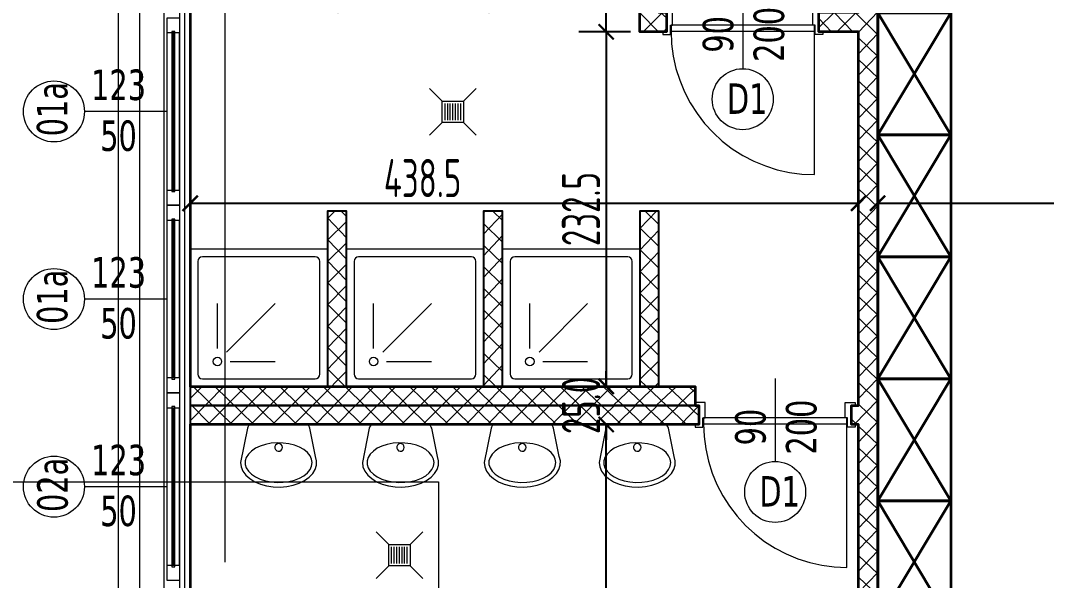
# Model space of a CAD drawing. Extents: x 6529560 to 6558080, y 5579316 to 5588131.
# Drawn here: x 6543744.14 to 6543750.87, y 5579642.31 to 5579645.98 of the extents above; entities that cross this region are included whole.
import ezdxf

# ---------------------------------------------------------------- set-up
doc = ezdxf.new("R2010")
doc.units = 0
doc.header["$MEASUREMENT"] = 0
doc.header["$PDSIZE"] = -5
doc.linetypes.add('ACAD_ISO10W100', pattern=[18, 12, -3, 0, -3])
doc.linetypes.add('GR_SOLID', pattern=[0])
doc.layers.get('0').update_dxf_attribs({"color": 2, "linetype": 'CONTINUOUS', "lineweight": 5})
doc.layers.get('Defpoints').update_dxf_attribs({"linetype": 'CONTINUOUS'})
for name, color, linetype, lineweight in [('arch_drzwi i okna', 4, 'CONTINUOUS', 15), ('arch_drzwi i okna_znaczniki', 130, 'CONTINUOUS', 9), ('arch_fundamenty na rzucie', 3, 'CONTINUOUS', 15), ('arch_osie', 181, 'CONTINUOUS', 5), ('arch_powierzchnia', 6, 'CONTINUOUS', 35), ('arch_sciany dzialowe cienkie na hali', 52, 'CONTINUOUS', 15), ('arch_sciany wewnetrzne gk', 70, 'CONTINUOUS', 25), ('arch_sciany wewntrzne gk wypelnienie', 70, 'CONTINUOUS', 13), ('arch_sciany zewnętrzne', 94, 'CONTINUOUS', 18), ('arch_urządzenia sanitarne', 4, 'GR_SOLID', 13), ('arch_wymiary', 2, 'CONTINUOUS', 13), ('SZAFKI NOWE', 6, 'CONTINUOUS', 0)]:
    doc.layers.add(name, color=color, linetype=linetype, lineweight=lineweight)
doc.styles.add('ISO8', font='iso8.shx', dxfattribs={"width": 0.7})
doc.styles.add('TABELKA', font='tahoma.ttf', dxfattribs={"width": 0.8})
doc.dimstyles.new('biura', dxfattribs={"dimtxt": 0.25, "dimasz": 0.1, "dimexe": 0.18, "dimexo": 0.0625, "dimgap": 0.04, "dimtad": 1, "dimdec": 1, "dimlfac": 100, "dimzin": 0, "dimdsep": 46, "dimtxsty": 'ISO8', "dimblk": 'ARCHTICK', "dimcen": 0.09, "dimadec": 0, "dimazin": 0, "dimtfac": 1, "dimtdec": 1, "dimtix": 1, "dimtofl": 0, "dimtmove": 0, "dimatfit": 3, "dimldrblk": 'ARCHTICK', "dimfxl": 0.2, "dimfxlon": 1, "dimtolj": 1, "dimtzin": 0, "dimarcsym": 0})

# ---------------------------------------------------------------- blocks, each defined once
blk = doc.blocks.new('A$C26113666')
at = {"layer": 'arch_urządzenia sanitarne'}
blk.add_lwpolyline([(0, 0.899998308159411), (0, -1.6922131181e-06), (0.900000000372529, -1.6922131181e-06), (0.900000000372529, 0.899998308159411)], close=True, dxfattribs=at)
blk.add_lwpolyline([(0.0499999998137355, 0.8199983080849051), (0.0499999998137355, 0.0799983078613877, 0.4142135623730951), (0.0800000000745058, 0.0499983076006174), (0.8200000002980232, 0.0499983076006174, 0.4142135623730951), (0.8500000005587935, 0.0799983078613877), (0.8500000005587935, 0.8199983080849051, 0.4142135623730951), (0.8200000002980232, 0.8499983083456752), (0.0800000000745058, 0.8499983083456752, 0.4142135623730951)], format="xyb", close=True, dxfattribs=at)
for points in [[(0.1784376045688987, 0.2484315363690257), (0.1784376045688987, 0.5426093582063914)], [(0.2384960418567061, 0.2235545171424746), (0.5575508968904614, 0.5426093582063914)], [(0.2633730610832572, 0.163496077992022), (0.557550882920623, 0.163496077992022)]]:
    blk.add_lwpolyline(points, dxfattribs=at)
blk.add_circle((0.1784376036375761, 0.1634960789233446), 0.0277585983276367, dxfattribs=at)
blk = doc.blocks.new('A$C7F3D7EBB')
at = {"layer": 'arch_urządzenia sanitarne'}
for points in [[(0.4098818795755507, 0.0738752875477076), (0.4098818795755507, 0.4246862875297667), (0.4087588796392084, 0.43282328825444), (0.4054688801988961, 0.4403512878343463), (0.4002618798986079, 0.4467032877728343), (0.3935248795896768, 0.451404287479818), (0.3857678798958659, 0.4541032882407309), (0.1598818795755506, 0.4992812881246211), (0.1314358795061707, 0.495298287831247), (0.1038938798010349, 0.4834742881357671), (0.0781368799507618, 0.4641892882063985), (0.054985879920423, 0.4380572875961663), (0.0351758794859052, 0.4059062879532577), (0.0193398799747229, 0.3687662882730365), (0.0079828798770905, 0.327819287776947), (0.001465879380703, 0.2843682877719402), (-3.119930625e-06, 0.2397992881014943), (0.003622880205512, 0.1955332877114415), (0.0122288800776005, 0.1529802875593305), (0.0255398796871305, 0.1134942881762981), (0.0431318795308471, 0.0783362882211805), (0.0644438797608018, 0.0486262878403068), (0.0887978794053197, 0.0253082877025008), (0.1154148802161217, 0.0091302879154682), (0.1434508794918656, 0.000602288171649), (0.1720088794827461, 2.877786756e-07), (0.2001828802749515, 0.0073412880301476), (0.3857658794149756, 0.0444582877680659), (0.3935248795896768, 0.0471572875976563), (0.4002618798986079, 0.051859287545085), (0.4054688801988961, 0.0582102881744504), (0.4087588796392084, 0.0657382877543569), (0.409883880056441, 0.0738752875477076)], [(0.1598818795755506, 0.0292812874540687), (0.1830948796123266, 0.03281628806144), (0.2055618800222874, 0.0433102874085307), (0.2265598801895976, 0.060423287563026), (0.2454138798639178, 0.0836042882874608), (0.2615208802744746, 0.1121142879128456), (0.274359880015254, 0.1450292877852917), (0.2835208801552653, 0.1812972882762551), (0.2887068800628185, 0.2197492877021432), (0.2897518798708916, 0.2591512883082032), (0.2866238802671432, 0.2982352878898382), (0.2794218799099326, 0.3357462882995605), (0.2683758800849318, 0.3704772880300879), (0.2538458798080683, 0.4013132881373167), (0.2362948795780539, 0.427265288308263), (0.2162868799641728, 0.4474942879751326), (0.1944668795913458, 0.4613532880321145), (0.1715358793735504, 0.4683952881023288), (0.1482288800179958, 0.4683952881023288), (0.1252978798002005, 0.4613532880321145), (0.1034778794273734, 0.4474942879751326), (0.0834698798134923, 0.427265288308263), (0.065918879583478, 0.4013132881373167), (0.051388880237937, 0.3704772880300879), (0.0403428794816136, 0.3357462882995605), (0.0331408800557256, 0.2982352878898382), (0.0300128795206547, 0.2591512883082032), (0.0310578802600503, 0.2197492877021432), (0.0362438801676035, 0.1812972882762551), (0.0454048793762922, 0.1450292877852917), (0.0582438800483942, 0.1121142879128456), (0.0743508795276284, 0.0836042882874608), (0.0932048801332712, 0.060423287563026), (0.1142028793692589, 0.043308287858963), (0.1366698797792196, 0.03281628806144), (0.1598818795755506, 0.0292812874540687)], [(0.2598828794434667, 0.2242812877520919), (0.2700508795678616, 0.2264422876760364), (0.2784618800505996, 0.232553287409246), (0.2836598800495267, 0.2415562877431512), (0.2847448801621795, 0.2518942877650261), (0.2815328799188137, 0.2617812883108854), (0.2745768800377846, 0.2695062877610326), (0.2650798801332712, 0.2737352875992656), (0.2546848794445395, 0.2737352875992656), (0.2451888797804713, 0.2695062877610326), (0.2382328798994422, 0.2617812883108854), (0.2350208796560764, 0.2518942877650261), (0.2361058797687292, 0.2415562877431512), (0.2413028795272112, 0.232553287409246), (0.2497148802503943, 0.2264422876760364), (0.2598828794434667, 0.2242812877520919)]]:
    blk.add_lwpolyline(points, dxfattribs=at)
blk = doc.blocks.new('A$C6A985AF1')
for p, q in [((0.9365009339526295, 1.024999864399432, -1.8365369545e-06), (1.061500933952628, 1.024999864399432, -1.8365369545e-06)), ((0.9365009339526295, 0.0249998643994331, -1.8365369545e-06), (1.061500933952628, 0.0249998643994331, -1.8365369545e-06))]:
    blk.add_line(p, q)
at = {"layer": 'arch_drzwi i okna', "extrusion": (0, 0, -1)}
for points in [[(-0.9365009339526295, 1.049999863840638), (-0.9185009337961672, 1.049999863840638), (-0.9185009337961672, 0.9999998640269039), (-0.9810009337961672, 0.9999998640269039), (-0.9810009337961672, 0.9849998643621802), (-1.081500934436917, 0.9849998643621802), (-1.081500934436917, 1.049999863840638), (-1.061500933952628, 1.049999863840638)], [(-0.940000934526324, 0.9949998641386628), (-0.8580745356157422, 0.9914228804409503), (-0.7767716469243169, 0.9807191519066693), (-0.6967110317200425, 0.962970140390098), (-0.6185019994154572, 0.9383109277114272), (-0.5427397675812246, 0.9069291837513445), (-0.4700009338557721, 0.8690637433901429), (-0.4008390838280321, 0.825002785772085), (-0.3357805805280805, 0.7750816410407424), (-0.2753205597400665, 0.7196802385151388), (-0.2199191572144628, 0.6592202167958022), (-0.16999801248312, 0.5941617144271732), (-0.1259370548650622, 0.5249998643994332), (-0.0880716145038605, 0.4522610297426583), (-0.056689870543778, 0.3764987988397479), (-0.0320306569337845, 0.2982897665351629), (-0.014281646348536, 0.2182291513308883), (-0.0035779178142548, 0.1369262626394629), (-9.341165423e-07, 0.0549998637288809), (-0.9800009336322546, 0.0549998637288809), (-0.9800009336322546, 0.9949998641386628), (-0.940000934526324, 0.9949998641386628), (-0.940000934526324, 0.0549998637288809)]]:
    blk.add_lwpolyline(points, dxfattribs=at)
at = {"layer": 'arch_drzwi i okna'}
blk.add_lwpolyline([(0.9365009339526295, -1.359730959e-07), (0.9185009337961672, -1.359730959e-07), (0.9185009337961672, 0.0499998638406396), (0.9810009337961672, 0.0499998638406396), (0.9810009337961672, 0.0649998644366861), (1.081500934436917, 0.0649998644366861), (1.081500934436917, -1.359730959e-07), (1.061500933952628, -1.359730959e-07)], dxfattribs=at)
at = {"layer": 'arch_drzwi i okna_znaczniki'}
blk.add_line((1.23829905502498, 0.5249998643994332, -1.8365369545e-06), (0.6945797856897116, 0.5249998643994332, -1.8365369545e-06), dxfattribs=at)
blk.add_circle((0.4945797855034472, 0.5249998643994332, -1.8365369545e-06), 0.2, dxfattribs=at)
blk = doc.blocks.new('_ArchTick')
at = {"color": 0, "linetype": 'ByBlock', "const_width": 0.15}
blk.add_lwpolyline([(-0.5, -0.5), (0.5, 0.5)], dxfattribs=at)
blk = doc.blocks.new('*D1860')
at = {"layer": 'arch_wymiary', "color": 0, "lineweight": -2, "transparency": 16777216}
for p, q in [((6543748.144292513, 5579645.906047535), (6543747.805467504, 5579645.906047535)), ((6543747.985467504, 5579645.906047535), (6543747.985467504, 5579643.581047538)), ((6543748.18370971, 5579643.581047538), (6543747.805467504, 5579643.581047538))]:
    blk.add_line(p, q, dxfattribs=at)
at = {"layer": 'Defpoints', "color": 0, "transparency": 16777216}
for p in [(6543748.2065304, 5579645.906047535, 0.0368469746083292), (6543747.985467504, 5579643.581047538), (6543748.569138749, 5579643.581047538, 0.0737096463152351)]:
    blk.add_point(p, dxfattribs=at)
at = {"layer": 'arch_wymiary', "color": 0, "lineweight": -2, "transparency": 16777216, "xscale": 0.1, "yscale": 0.1, "zscale": 0.1}
for p, rotation in [((6543747.985467504, 5579645.906047535), 90), ((6543747.985467504, 5579643.581047538), 270)]:
    blk.add_blockref('_ArchTick', p, dxfattribs=dict(at, rotation=rotation))
at = {"layer": 'arch_wymiary', "color": 0, "transparency": 16777216, "insert": (6543747.820467502, 5579644.743547535), "char_height": 0.25, "attachment_point": 5, "rotation": 90, "style": 'ISO8'}
blk.add_mtext('\\A1;232.5', dxfattribs=at)
blk = doc.blocks.new('*D1861')
at = {"layer": 'arch_wymiary', "color": 0, "lineweight": -2, "transparency": 16777216}
for p, q in [((6543748.143878485, 5579647.331012696), (6543747.805467504, 5579647.331012696)), ((6543747.985467504, 5579645.906047535), (6543747.985467504, 5579647.331012696)), ((6543748.144292513, 5579645.906047535), (6543747.805467504, 5579645.906047535))]:
    blk.add_line(p, q, dxfattribs=at)
at = {"layer": 'Defpoints', "color": 0, "transparency": 16777216}
for p in [(6543747.985467504, 5579647.331012696), (6543748.20611583, 5579647.331012696, 0.0368469746083292), (6543748.2065304, 5579645.906047535, 0.0368469746083292)]:
    blk.add_point(p, dxfattribs=at)
at = {"layer": 'arch_wymiary', "color": 0, "lineweight": -2, "transparency": 16777216, "xscale": 0.1, "yscale": 0.1, "zscale": 0.1}
for p, rotation in [((6543747.985467504, 5579647.331012696), 90), ((6543747.985467504, 5579645.906047535), 270)]:
    blk.add_blockref('_ArchTick', p, dxfattribs=dict(at, rotation=rotation))
at = {"layer": 'arch_wymiary', "color": 0, "transparency": 16777216, "insert": (6543747.820467502, 5579646.618530112), "char_height": 0.25, "attachment_point": 5, "rotation": 90, "style": 'ISO8'}
blk.add_mtext('\\A1;142.5', dxfattribs=at)
blk = doc.blocks.new('*D1862')
at = {"layer": 'arch_wymiary', "color": 0, "lineweight": -2, "transparency": 16777216}
for p, q in [((6543745.25651108, 5579644.781788905), (6543749.641538043, 5579644.781788905)), ((6543745.25651108, 5579644.623695567), (6543745.25651108, 5579644.601788905)), ((6543749.641538043, 5579644.62387363), (6543749.641538043, 5579644.601788905))]:
    blk.add_line(p, q, dxfattribs=at)
at = {"layer": 'Defpoints', "color": 0, "transparency": 16777216}
for p in [(6543745.25651108, 5579645.024749111, -7.32460189881989), (6543749.641538043, 5579645.024751738, -7.265392897968702), (6543749.641538043, 5579644.781788905)]:
    blk.add_point(p, dxfattribs=at)
at = {"layer": 'arch_wymiary', "color": 0, "lineweight": -2, "transparency": 16777216, "xscale": 0.1, "yscale": 0.1, "zscale": 0.1, "rotation": 180}
blk.add_blockref('_ArchTick', (6543745.25651108, 5579644.781788905), dxfattribs=at)
at = {"layer": 'arch_wymiary', "color": 0, "lineweight": -2, "transparency": 16777216, "xscale": 0.1, "yscale": 0.1, "zscale": 0.1}
blk.add_blockref('_ArchTick', (6543749.641538043, 5579644.781788905), dxfattribs=at)
at = {"layer": 'arch_wymiary', "color": 0, "transparency": 16777216, "insert": (6543746.781236465, 5579644.946788905), "char_height": 0.25, "attachment_point": 5, "style": 'ISO8'}
blk.add_mtext('\\A1;438.5', dxfattribs=at)
blk = doc.blocks.new('*D1863')
at = {"layer": 'arch_wymiary', "color": 0, "lineweight": -2, "transparency": 16777216}
for p, q in [((6543749.766525612, 5579644.781788905), (6543767.120718511, 5579644.781788905)), ((6543749.766525612, 5579644.694568807), (6543749.766525612, 5579644.601788905)), ((6543767.120718511, 5579644.719884887), (6543767.120718511, 5579644.601788905))]:
    blk.add_line(p, q, dxfattribs=at)
at = {"layer": 'Defpoints', "color": 0, "transparency": 16777216}
for p in [(6543767.120718511, 5579646.97735228, -7.265392799761391), (6543749.766525612, 5579646.431051689, -7.265392897968701), (6543767.120718511, 5579644.781788905)]:
    blk.add_point(p, dxfattribs=at)
at = {"layer": 'arch_wymiary', "color": 0, "lineweight": -2, "transparency": 16777216, "xscale": 0.1, "yscale": 0.1, "zscale": 0.1, "rotation": 180}
blk.add_blockref('_ArchTick', (6543749.766525612, 5579644.781788905), dxfattribs=at)
at = {"layer": 'arch_wymiary', "color": 0, "lineweight": -2, "transparency": 16777216, "xscale": 0.1, "yscale": 0.1, "zscale": 0.1}
blk.add_blockref('_ArchTick', (6543767.120718511, 5579644.781788905), dxfattribs=at)
at = {"layer": 'arch_wymiary', "color": 0, "transparency": 16777216, "insert": (6543758.443622062, 5579644.946788905), "char_height": 0.25, "attachment_point": 5, "style": 'ISO8'}
blk.add_mtext('\\A1;1735.4', dxfattribs=at)
blk = doc.blocks.new('A$C386C7B5C')
at = {"layer": 'arch_urządzenia sanitarne'}
for p, q in [((0.0829367356127477, 0.222940198530523), (-4.6492750698e-06, 0.3058815834174311)), ((0.2229367356167131, 0.222940198530523), (0.3058781205036212, 0.3058815834174311)), ((0.0985519838695837, 0.2045187006251581), (0.2073214873607867, 0.2045187006251581)), ((0.0985519838695837, 0.1873258665937101), (0.2073214873607867, 0.1873258665937101)), ((0.0985519838695837, 0.1701330325604431), (0.2073214873607867, 0.1701330325604431)), ((0.0985519838695837, 0.1529401985280856), (0.2073214873607867, 0.1529401985280856)), ((0.0985519838695837, 0.1357473644966376), (0.2073214873607867, 0.1357473644966376)), ((0.0829367356127477, 0.0829401985274672), (-4.6492750698e-06, -1.1863594409e-06)), ((0.0985519838695837, 0.1185545304633706), (0.2073214873607867, 0.1185545304633706)), ((0.0985519838695837, 0.1013616964310131), (0.2073214873607867, 0.1013616964310131)), ((0.2229367356167131, 0.0829401985274672), (0.3058781205036212, -1.1863594409e-06))]:
    blk.add_line(p, q, dxfattribs=at)
blk.add_lwpolyline([(0.0829367356127477, 0.222940198530523), (0.2229367356148941, 0.222940198530523), (0.2229367356148941, 0.0829401985274672), (0.0829367356127477, 0.0829401985274672), (0.0829367356127477, 0.222940198530523)], dxfattribs=at)
blk = doc.blocks.new('*D1914')
at = {"layer": 'arch_wymiary', "color": 0, "lineweight": -2, "transparency": 16777216}
for p, q in [((6543748.182475978, 5579643.331046415), (6543747.805469784, 5579643.331046415)), ((6543747.985469784, 5579640.512888225), (6543747.985469784, 5579643.331046415)), ((6543748.184001515, 5579640.512888225), (6543747.805469784, 5579640.512888225))]:
    blk.add_line(p, q, dxfattribs=at)
at = {"layer": 'Defpoints', "color": 0, "transparency": 16777216}
for p in [(6543747.985469784, 5579643.331046415), (6543748.389198646, 5579643.331046415, 0.0737096463152351), (6543748.641528553, 5579640.512888225, 0.0737096463152351)]:
    blk.add_point(p, dxfattribs=at)
at = {"layer": 'arch_wymiary', "color": 0, "lineweight": -2, "transparency": 16777216, "xscale": 0.1, "yscale": 0.1, "zscale": 0.1}
for p, rotation in [((6543747.985469784, 5579643.331046415), 90), ((6543747.985469784, 5579640.512888225), 270)]:
    blk.add_blockref('_ArchTick', p, dxfattribs=dict(at, rotation=rotation))
at = {"layer": 'arch_wymiary', "color": 0, "transparency": 16777216, "insert": (6543747.820469783, 5579641.921967318), "char_height": 0.25, "attachment_point": 5, "rotation": 90, "style": 'ISO8'}
blk.add_mtext('\\A1;281.8', dxfattribs=at)
blk = doc.blocks.new('*D1915')
at = {"layer": 'arch_wymiary', "color": 0, "lineweight": -2, "transparency": 16777216}
for p, q in [((6543747.985469784, 5579643.581047538), (6543747.985469784, 5579643.681047538)), ((6543748.183711982, 5579643.581047538), (6543747.805469784, 5579643.581047538)), ((6543748.182475978, 5579643.331046415), (6543747.805469784, 5579643.331046415)), ((6543747.985469784, 5579643.331046415), (6543747.985469784, 5579643.231046416))]:
    blk.add_line(p, q, dxfattribs=at)
at = {"layer": 'Defpoints', "color": 0, "transparency": 16777216}
for p in [(6543747.985469784, 5579643.581047538), (6543748.569138749, 5579643.581047538, 0.0737096463152351), (6543748.389198646, 5579643.331046415, 0.0737096463152351)]:
    blk.add_point(p, dxfattribs=at)
at = {"layer": 'arch_wymiary', "color": 0, "lineweight": -2, "transparency": 16777216, "xscale": 0.1, "yscale": 0.1, "zscale": 0.1}
for p, rotation in [((6543747.985469784, 5579643.581047538), 270), ((6543747.985469784, 5579643.331046415), 90)]:
    blk.add_blockref('_ArchTick', p, dxfattribs=dict(at, rotation=rotation))
at = {"layer": 'arch_wymiary', "color": 0, "transparency": 16777216, "insert": (6543747.820469783, 5579643.456046974), "char_height": 0.25, "attachment_point": 5, "rotation": 90, "style": 'ISO8'}
blk.add_mtext('\\A1;25.0', dxfattribs=at)
blk = doc.blocks.new('szafka podwojna')
at = {"layer": 'arch_powierzchnia'}
for p, q in [((-135.5164674632251, 217.0187751548365), (-134.7164674634114, 217.4987751552835)), ((-134.7164674634114, 217.0187751548365), (-135.5164674632251, 217.4987751552835))]:
    blk.add_line(p, q, dxfattribs=at)
blk.add_lwpolyline([(-135.5164674632251, 217.0187751548365), (-135.5164674632251, 217.4987751552835), (-134.7164674634114, 217.4987751552835), (-134.7164674634114, 217.0187751548365)], close=True, dxfattribs=at)
blk = doc.blocks.new('Szafki nowe_1')
at = {"layer": 'SZAFKI NOWE', "rotation": 90}
for p in [(53.54711728077382, 349.1021993272007, -7.265392897968701), (53.54711728077382, 348.3021993273869, -7.265392897968701), (53.54711728077382, 347.5021993294358, -7.265392897968701), (53.54711728077382, 346.7021993305534, -7.265392897968701), (53.54711728077382, 345.9021972939372, -7.265392897968701)]:
    blk.add_blockref('szafka podwojna', p, dxfattribs=at)

msp = doc.modelspace()

# ---------------------------------------------------------------- hatches: boundary and pattern name
at = {"layer": 'arch_sciany wewntrzne gk wypelnienie'}
h = msp.add_hatch(dxfattribs=at)
h.set_pattern_fill('ANSI37', color=256, scale=0.8, angle=90)
h.set_pattern_definition([(135, (0.1868197629228234, 63.27786768041551), (-0.0707106781186548, -0.0707106781186548), []), (225, (0.1868197629228234, 63.27786768041551), (0.0707106781186548, -0.0707106781186548), [])])
h.paths.add_polyline_path([(6543828.561865154, 5579645.981160874), (6543828.641878861, 5579645.981160874), (6543828.641878861, 5579646.081149062), (6543828.561865154, 5579646.081149062)], flags=17)
h.paths.add_polyline_path([(6543827.461865149, 5579646.081080253), (6543827.461865149, 5579645.981080253), (6543827.721865154, 5579645.981080251), (6543827.721865156, 5579646.081080251), (6543827.641865151, 5579646.081080251), (6543827.641865163, 5579647.18108025), (6543827.541865164, 5579647.181080251), (6543827.541865152, 5579646.081080252)], flags=17)
h.paths.add_polyline_path([(6543826.361865145, 5579646.081080259), (6543826.361865145, 5579645.981080259), (6543826.62186515, 5579645.981080257), (6543826.621865151, 5579646.081080256), (6543826.541865147, 5579646.081080256), (6543826.541865159, 5579647.181080256), (6543826.441865158, 5579647.181080256), (6543826.441865148, 5579646.081080258)], flags=17)
h.paths.add_polyline_path([(6543830.787053015, 5579644.450589061), (6543832.634837521, 5579644.450228008), (6543832.634843406, 5579644.575292775), (6543831.835885461, 5579644.575330372), (6543831.835901699, 5579647.331014281), (6543831.585903252, 5579647.331014281), (6543831.585903251, 5579644.575524294), (6543830.787053015, 5579644.575501998)], flags=17)
h.paths.add_polyline_path([(6543775.686521325, 5579637.672689387), (6543775.843657295, 5579637.672689387), (6543775.843657295, 5579637.797689388), (6543775.686521325, 5579637.797689388)])
h.paths.add_polyline_path([(6543805.236314083, 5579644.576627775), (6543805.236314083, 5579644.45200551), (6543805.41154727, 5579644.45200551), (6543805.41154725, 5579647.331050522), (6543805.286547243, 5579647.331137753), (6543805.286547243, 5579644.576694123)])
h.paths.add_polyline_path([(6543810.88406233, 5579642.924452156), (6543810.88406233, 5579636.101050935), (6543811.008981203, 5579636.101049515), (6543811.008981203, 5579642.924452157), (6543814.042663576, 5579642.924439816), (6543814.042663577, 5579643.049438907), (6543809.65411646, 5579643.049451245), (6543809.65411646, 5579642.924439363)])
h.paths.add_polyline_path([(6543809.654116455, 5579647.331482378), (6543809.65411646, 5579644.452364659), (6543809.65411646, 5579644.451896342), (6543809.65411399, 5579644.45236537), (6543809.779113988, 5579644.452363949), (6543809.779127703, 5579644.451720254), (6543811.573017885, 5579644.451606903), (6543811.573025783, 5579644.576606905), (6543809.779116462, 5579644.577356762), (6543809.779116456, 5579647.331518841)])
h.paths.add_polyline_path([(6543795.064303077, 5579647.331111448), (6543795.189303072, 5579647.331111448), (6543795.1893021, 5579647.211129703), (6543795.064302105, 5579647.211129703)])
h.paths.add_polyline_path([(6543792.31217517, 5579647.33100331), (6543792.437175165, 5579647.33100331), (6543792.439298573, 5579647.211131428), (6543792.314298579, 5579647.211131428)])
h.paths.add_polyline_path([(6543828.641865159, 5579647.331055211), (6543828.641865159, 5579647.18105521), (6543825.441863949, 5579647.181092065), (6543825.441865721, 5579647.331149061)])
h.paths.add_polyline_path([(6543825.441852019, 5579645.981160874), (6543825.521865726, 5579645.981160874), (6543825.521865726, 5579646.081149062), (6543825.441852019, 5579646.081149062)], flags=17)
h.paths.add_polyline_path([(6543818.592953824, 5579644.576226859), (6543818.742100207, 5579644.576226859), (6543818.742100207, 5579644.451152669), (6543818.592953824, 5579644.451152669)], flags=17)
h.paths.add_polyline_path([(6543814.748226576, 5579647.331049294), (6543814.748052519, 5579644.576405041), (6543814.623943061, 5579644.576477646), (6543814.623935158, 5579644.451412881), (6543817.592953825, 5579644.45122528), (6543817.592953825, 5579644.576225281), (6543814.873226583, 5579644.57639713), (6543814.873226576, 5579647.330898343)], flags=17)
h.paths.add_polyline_path([(6543812.623226572, 5579647.331049288), (6543812.623052524, 5579644.576539311), (6543812.573017962, 5579644.576539311), (6543812.573017961, 5579644.451607237), (6543813.62394306, 5579644.451607236), (6543813.62394306, 5579644.576477646), (6543812.748226577, 5579644.576531402), (6543812.748226572, 5579647.331012815)], flags=17)
h.paths.add_polyline_path([(6543828.641865159, 5579645.702650339), (6543828.766865158, 5579645.702650339), (6543828.766865158, 5579647.331055209), (6543828.641865159, 5579647.331055209)], flags=17)
h.paths.add_polyline_path([(6543829.787053015, 5579644.575485169), (6543829.787053015, 5579644.450485169), (6543825.441831694, 5579644.450503101), (6543825.441833173, 5579644.575729337), (6543828.641865159, 5579644.575731079), (6543828.64186516, 5579644.70265034), (6543828.766871679, 5579644.70265034), (6543828.766858637, 5579644.575524296)], flags=17)
h.paths.add_polyline_path([(6543825.111800769, 5579643.049434531), (6543825.111800769, 5579642.924434531), (6543826.725269865, 5579642.924449537), (6543826.725270373, 5579642.324436933), (6543828.875138346, 5579642.324138367), (6543828.87513684, 5579642.924416476), (6543834.569482241, 5579642.924426556), (6543834.569482241, 5579643.049446103), (6543828.750269763, 5579643.049439145), (6543828.750270269, 5579642.449438221), (6543826.850269867, 5579642.44943704), (6543826.850269867, 5579643.049439835)], flags=17)
h.paths.add_polyline_path([(6543823.269951481, 5579643.049438738), (6543823.269951481, 5579642.924438738), (6543823.561521325, 5579642.924450911), (6543823.561521325, 5579636.431054013), (6543823.686521325, 5579636.431054015), (6543823.686521325, 5579642.924450911), (6543824.111800769, 5579642.924450911), (6543824.111800769, 5579643.049443827)], flags=17)
h.paths.add_polyline_path([(6543815.654021638, 5579637.987923907), (6543815.779021638, 5579637.987923907), (6543815.779021638, 5579636.101049056), (6543815.654021638, 5579636.101049056)])
h.paths.add_polyline_path([(6543815.042663576, 5579643.049449506), (6543815.042663576, 5579642.924439362), (6543815.654021637, 5579642.92445091), (6543815.654021637, 5579638.987923909), (6543815.779021636, 5579638.987923913), (6543815.779021636, 5579642.924434779), (6543816.070540624, 5579642.924434777), (6543816.070540624, 5579643.049448503)], flags=17)
h.paths.add_polyline_path([(6543777.600718519, 5579645.766186504), (6543777.47571852, 5579645.766186504), (6543777.475718506, 5579642.616051656), (6543781.615445573, 5579642.616051656), (6543781.615445573, 5579642.741051656), (6543777.600718519, 5579642.741051656)])
h.paths.add_polyline_path([(6543777.47571852, 5579647.331018921), (6543777.600718519, 5579647.331018921), (6543777.600718519, 5579646.766186503), (6543777.47571852, 5579646.766186503)])
h.paths.add_polyline_path([(6543793.814436248, 5579642.961131418), (6543794.964489419, 5579642.961131418), (6543794.964489419, 5579643.086131421), (6543793.814436248, 5579643.086131421)], flags=16)
h.paths.add_polyline_path([(6543793.814487727, 5579643.98613142), (6543794.964489416, 5579643.98613142), (6543794.964489416, 5579644.111131422), (6543793.814487727, 5579644.111131422)], flags=17)
h.paths.add_polyline_path([(6543793.814489417, 5579645.136131424), (6543794.964489416, 5579645.136131424), (6543794.964489416, 5579645.011131424), (6543793.814489417, 5579645.011131424)], flags=17)
h.paths.add_polyline_path([(6543792.464298523, 5579645.011131426), (6543793.614300215, 5579645.011131426), (6543793.614300215, 5579645.136131427), (6543792.464298523, 5579645.136131427)], flags=17)
h.paths.add_polyline_path([(6543792.464298522, 5579643.986131424), (6543793.614300213, 5579643.986131424), (6543793.614300213, 5579644.111131423), (6543792.464298522, 5579644.111131423)], flags=17)
h.paths.add_polyline_path([(6543792.464298518, 5579642.961131423), (6543793.614298517, 5579642.961131423), (6543793.614298517, 5579643.086131421), (6543792.464298518, 5579643.086131421)], flags=17)
h.paths.add_polyline_path([(6543790.014298522, 5579643.031131419), (6543791.164298526, 5579643.031131419), (6543791.164298526, 5579643.156131423), (6543790.014298522, 5579643.156131423)], flags=17)
h.paths.add_polyline_path([(6543790.014298522, 5579644.056131423), (6543791.164298523, 5579644.056131423), (6543791.164298523, 5579644.181131424), (6543790.014298522, 5579644.181131424)], flags=16)
h.paths.add_polyline_path([(6543790.014298522, 5579645.206131426), (6543791.164298522, 5579645.206131426), (6543791.164298522, 5579645.081131426), (6543790.014298522, 5579645.081131426)], flags=16)
h.paths.add_polyline_path([(6543790.01421879, 5579646.231131428), (6543791.164298522, 5579646.231131428), (6543791.164298522, 5579646.106131427), (6543790.01421879, 5579646.106131427)], flags=16)
h.paths.add_polyline_path([(6543796.213363018, 5579647.331119875), (6543796.463363021, 5579647.331119875), (6543796.463363021, 5579642.880818727), (6543796.213363018, 5579642.880818727)])
h.paths.add_polyline_path([(6543789.764298565, 5579647.331146478), (6543790.016388016, 5579647.331020209), (6543790.014296836, 5579643.03113142), (6543789.889628598, 5579643.031131419), (6543789.889628595, 5579642.859047708), (6543789.764298565, 5579642.859047708)])
h.paths.add_polyline_path([(6543787.929314178, 5579647.33104909), (6543788.05439391, 5579647.33104909), (6543788.05439391, 5579642.858965536), (6543787.929314178, 5579642.858965536)])
h.paths.add_polyline_path([(6543781.771021585, 5579640.816051659), (6543781.771021585, 5579640.691051658), (6543782.863160357, 5579640.691051658), (6543782.863160357, 5579641.653551657), (6543798.011619514, 5579641.653524778), (6543798.011619634, 5579641.778524778), (6543796.463363023, 5579641.778622277), (6543796.463363029, 5579641.880818727), (6543796.338363029, 5579641.880818727), (6543796.33836293, 5579641.77852638), (6543793.814492186, 5579641.778428537), (6543793.814298936, 5579646.036131424), (6543795.189302101, 5579646.036129701), (6543795.189302098, 5579646.211129705), (6543795.064302105, 5579646.211129702), (6543795.0643021, 5579646.161129699), (6543793.814300214, 5579646.161079129), (6543793.814311463, 5579647.261130627), (6543793.614300213, 5579647.261131428), (6543793.614300215, 5579646.161131428), (6543792.43929858, 5579646.161131425), (6543792.439298573, 5579646.211131428), (6543792.314298579, 5579646.211131427), (6543792.314298579, 5579646.036131426), (6543793.614300215, 5579646.036131427), (6543793.614300209, 5579641.778540465), (6543790.014298522, 5579641.778540465), (6543790.014298522, 5579641.859047708), (6543789.764628595, 5579641.859047708), (6543789.764628518, 5579641.778544083), (6543788.054314177, 5579641.778545743), (6543788.054314177, 5579641.858965535), (6543787.929314178, 5579641.858965535), (6543787.929314178, 5579641.778551657), (6543782.863160357, 5579641.778551657), (6543782.863160356, 5579642.741051656), (6543782.615445572, 5579642.741051656), (6543782.615445572, 5579642.616051656), (6543782.738160356, 5579642.616051656), (6543782.738160356, 5579640.816051657)])
h.paths.add_polyline_path([(6543776.773638874, 5579637.672689387), (6543777.600718518, 5579637.672689387), (6543777.600718519, 5579640.691051658), (6543780.771021585, 5579640.691051658), (6543780.771021585, 5579640.816051656), (6543777.475718506, 5579640.816051653), (6543777.47571852, 5579637.797689388), (6543776.773638874, 5579637.797689388)])
h.paths.add_polyline_path([(6543838.56948224, 5579643.049437398), (6543838.56948224, 5579642.9244374), (6543838.694669489, 5579642.924436903), (6543838.6946674, 5579645.780389316), (6543838.869583272, 5579645.780389314), (6543838.869583272, 5579645.905389314), (6543838.694667682, 5579645.905389311), (6543838.694667115, 5579647.331052243), (6543838.569708871, 5579647.33101428), (6543838.569534722, 5579644.574910114), (6543834.379938115, 5579644.575144349), (6543834.379938231, 5579644.702650339), (6543834.254938131, 5579644.702650339), (6543834.254938116, 5579644.575152246), (6543833.634847353, 5579644.575254103), (6543833.63483946, 5579644.450331445), (6543836.187196821, 5579644.44993501), (6543838.569482898, 5579644.449640429)])
h.paths.add_polyline_path([(6543835.96962181, 5579647.33101428), (6543835.96962181, 5579647.181014279), (6543838.56972694, 5579647.180774817), (6543838.569681309, 5579647.331009044)], flags=17)
h.paths.add_polyline_path([(6543836.989621795, 5579646.08108026), (6543836.989621795, 5579645.98108026), (6543837.2496218, 5579645.981080257), (6543837.249621802, 5579646.081080256), (6543837.169621796, 5579646.081080258), (6543837.169621808, 5579647.181080256), (6543837.069621808, 5579647.181080257), (6543837.069621798, 5579646.081080259)], flags=17)
h.paths.add_polyline_path([(6543835.969621803, 5579646.081080259), (6543835.969621803, 5579645.981080259), (6543836.1496218, 5579645.981080257), (6543836.149621802, 5579646.081080256), (6543836.069621796, 5579646.081080256), (6543836.069621809, 5579647.181080256), (6543835.96962181, 5579647.181080256)], flags=17)
h.paths.add_polyline_path([(6543834.254938131, 5579645.702650339), (6543834.379939656, 5579645.702650339), (6543834.379939656, 5579647.331014281), (6543834.254938131, 5579647.331014281)], flags=17)
h.paths.add_polyline_path([(6543842.038753323, 5579647.331049428), (6543842.163770643, 5579647.331049428), (6543842.163771759, 5579642.92561795), (6543842.03875444, 5579642.92561795), (6543842.03875416, 5579645.780389459), (6543839.869583273, 5579645.780389459), (6543839.869583273, 5579645.905389459), (6543842.038753881, 5579645.90538946)])
h.paths.add_polyline_path([(6543838.089621799, 5579645.981160874), (6543838.569635505, 5579645.981160874), (6543838.569635505, 5579646.081149062), (6543838.089621799, 5579646.081149062)], flags=17)
edge = h.paths.add_edge_path()
edge.add_line((6543804.236314082, 5579644.451695702), (6543804.236314084, 5579643.049451247))
edge.add_line((6543804.236314084, 5579643.049451247), (6543808.654116461, 5579643.049439361))
edge.add_line((6543808.654116461, 5579643.049439361), (6543808.654116461, 5579642.924452156))
edge.add_line((6543808.65411646, 5579642.924452156), (6543804.111321898, 5579642.924452156))
edge.add_line((6543804.111321898, 5579642.924452156), (6543804.111306269, 5579644.45169204))
edge.add_line((6543804.236321904, 5579644.451694123), (6543804.236321904, 5579644.576694122))
edge.add_line((6543804.236321904, 5579644.576694122), (6543799.411614773, 5579644.576648013))
edge.add_line((6543799.411614773, 5579644.576648013), (6543799.411645095, 5579647.331075504))
edge.add_line((6543799.411645095, 5579647.331075504), (6543799.286617344, 5579647.331075504))
edge.add_line((6543799.286617344, 5579647.331075504), (6543799.286617353, 5579641.778536179))
edge.add_line((6543799.286617353, 5579641.778536179), (6543799.011619513, 5579641.778573042))
edge.add_line((6543799.011619513, 5579641.778573042), (6543799.011619513, 5579641.653671513))
edge.add_line((6543799.011619513, 5579641.653671513), (6543799.411614774, 5579641.653634942))
edge.add_line((6543799.411614774, 5579641.653634942), (6543799.411614774, 5579644.45164801))
edge.add_line((6543799.411614774, 5579644.45164801), (6543801.411614392, 5579644.451666497))
edge.add_line((6543801.411614392, 5579644.451666497), (6543801.411614392, 5579636.101059382))
edge.add_line((6543801.411614392, 5579636.101059382), (6543801.536611815, 5579636.101059382))
edge.add_line((6543801.536611815, 5579636.101059382), (6543801.536611815, 5579644.451666497))
edge.add_line((6543801.536611815, 5579644.451666497), (6543804.111306269, 5579644.451695334))
edge.add_line((6543836.269482241, 5579644.449935741), (6543836.269482241, 5579642.924438136))
edge.add_line((6543836.269482241, 5579642.924438136), (6543836.144482241, 5579642.924438136))
edge.add_line((6543836.144482241, 5579642.924438136), (6543835.569482241, 5579642.9244374))
edge.add_line((6543835.569482241, 5579642.9244374), (6543835.569482241, 5579643.049437067))
edge.add_line((6543835.569482241, 5579643.049437067), (6543836.144563762, 5579643.049437067))
edge.add_line((6543836.144563762, 5579643.049437067), (6543836.14464528, 5579644.449949082))
h.paths.add_polyline_path([(6543822.269951481, 5579643.049446016), (6543817.070540625, 5579643.049446016), (6543817.070540625, 5579642.924438738), (6543822.269951481, 5579642.924438738)], flags=17)
h.paths.add_polyline_path([(6543767.120718511, 5579647.331049202), (6543767.245718513, 5579647.331049202), (6543767.245718513, 5579646.493556611), (6543767.120718511, 5579646.493556611)])
h.paths.add_polyline_path([(6543766.436521617, 5579637.441371151), (6543766.561521612, 5579637.441371151), (6543766.561521612, 5579637.906049665), (6543767.245718529, 5579637.906049665), (6543767.245718511, 5579645.49355661), (6543767.120718511, 5579645.49355661), (6543767.120718529, 5579638.031049666), (6543766.436521612, 5579638.031049666)])
h.paths.add_polyline_path([(6543766.43652163, 5579636.441371151), (6543766.561521612, 5579636.441371151), (6543766.561521612, 5579636.101055416), (6543766.43652163, 5579636.101055416)])
h.paths.add_polyline_path([(6543745.256574795, 5579647.281109887), (6543745.256574795, 5579647.181049222), (6543746.15653039, 5579647.181049223), (6543746.15653039, 5579646.031047531), (6543746.281530392, 5579646.031047531), (6543746.281531051, 5579647.181048634), (6543747.179910637, 5579647.181049224), (6543747.181530394, 5579646.031047534), (6543747.306530394, 5579646.031047534), (6543747.306531054, 5579647.181048048), (6543748.206530395, 5579647.181047532), (6543748.206530396, 5579647.331012815), (6543745.786561093, 5579647.331012815), (6543745.786555982, 5579647.28105566)])
h.paths.add_polyline_path([(6543748.331530399, 5579647.131049163), (6543749.641539561, 5579647.131049163), (6543749.641539561, 5579647.331012815), (6543748.331530399, 5579647.331012815)])
h.paths.add_polyline_path([(6543748.206530396, 5579647.331012815), (6543748.206530396, 5579645.906047533), (6543748.381530416, 5579645.906047533), (6543748.381530414, 5579646.031047518), (6543748.331530397, 5579646.031047535), (6543748.331478099, 5579647.331049167)])
h.paths.add_polyline_path([(6543749.641539404, 5579647.331082083), (6543749.641537515, 5579646.031168242), (6543749.381530415, 5579646.031047262), (6543749.381530415, 5579645.906047262), (6543749.641537515, 5579645.906047262), (6543749.641538982, 5579643.456049039), (6543749.594138744, 5579643.456048411), (6543749.594138744, 5579643.33104841), (6543749.641533262, 5579643.331048337), (6543749.641524185, 5579637.566841978), (6543749.766524186, 5579637.566841781), (6543749.766524113, 5579647.331082084)])
h.paths.add_polyline_path([(6543745.256530391, 5579643.581045844), (6543745.256530391, 5579643.456048411), (6543748.569138744, 5579643.45604584), (6543748.569138746, 5579643.581047537), (6543748.331530397, 5579643.581047537), (6543748.331530397, 5579644.731047533), (6543748.206530397, 5579644.731047533), (6543748.206530397, 5579643.581045842), (6543747.306530394, 5579643.581045842), (6543747.306530394, 5579644.731047534), (6543747.181530394, 5579644.731047534), (6543747.181530394, 5579643.581045844), (6543746.281530392, 5579643.581045844), (6543746.281530392, 5579644.731047538), (6543746.156530391, 5579644.731047538), (6543746.156530391, 5579643.581045844)])
h.paths.add_polyline_path([(6543745.25651108, 5579643.331046413), (6543748.594138744, 5579643.331046413), (6543748.594138744, 5579643.456048411), (6543745.25651108, 5579643.456048411)])
h.paths.add_polyline_path([(6543745.256513099, 5579640.512888223), (6543748.64152855, 5579640.512888223), (6543748.64152855, 5579640.262888226), (6543745.256513099, 5579640.262888226)])
h.paths.add_polyline_path([(6543749.641525614, 5579636.566841977), (6543749.766521877, 5579636.566841977), (6543749.766521877, 5579636.031057794), (6543749.641525614, 5579636.031057794)])
h.paths.add_polyline_path([(6543745.586531438, 5579636.156058279), (6543749.641521767, 5579636.156058279), (6543749.641521767, 5579636.031057616), (6543745.586531438, 5579636.031057616)])
h.paths.add_polyline_path([(6543749.43151866, 5579647.131049163), (6543749.431517063, 5579646.031047162), (6543749.444017062, 5579646.031047162), (6543749.444017062, 5579647.131049163)], flags=17)

# ---------------------------------------------------------------- linework, layer by layer
msp.add_lwpolyline([(6543776.026519045, 5579635.931055585), (6543776.026519045, 5579635.631055586), (6543744.786601544, 5579635.631055586), (6543744.786601545, 5579647.240556641), (6543745.086601535, 5579647.240556641)])
at = {"layer": 'arch_drzwi i okna'}
for p, q in [((6543745.106531524, 5579644.86855554), (6543745.106531524, 5579645.898555539)), ((6543745.156531524, 5579645.898555539), (6543745.136531525, 5579645.898555539)), ((6543745.186531523, 5579644.86855554), (6543745.186531523, 5579645.898555539)), ((6543745.156531524, 5579644.86855554), (6543745.136531525, 5579644.86855554)), ((6543745.106531524, 5579643.638555539), (6543745.106531524, 5579644.66855554)), ((6543745.156531524, 5579644.66855554), (6543745.136531525, 5579644.66855554)), ((6543745.186531523, 5579643.638555539), (6543745.186531523, 5579644.66855554)), ((6543745.156531524, 5579643.638555539), (6543745.136531525, 5579643.638555539)), ((6543745.106531524, 5579642.408555541), (6543745.106531524, 5579643.43855554)), ((6543745.156531524, 5579643.43855554), (6543745.136531525, 5579643.43855554)), ((6543745.186531523, 5579642.408555541), (6543745.186531523, 5579643.43855554)), ((6543745.156531524, 5579642.408555541), (6543745.136531525, 5579642.408555541))]:
    msp.add_line(p, q, dxfattribs=at)
for points in [[(6543745.186531523, 5579645.898555539), (6543745.156531524, 5579645.898555539), (6543745.156531524, 5579645.908555541), (6543745.136531525, 5579645.908555541), (6543745.136531525, 5579645.898555539), (6543745.106531524, 5579645.898555539), (6543745.106531524, 5579645.99855554), (6543745.186531523, 5579645.99855554), (6543745.186531523, 5579645.898555539)], [(6543745.106531524, 5579644.86855554), (6543745.136531525, 5579644.86855554), (6543745.136531525, 5579644.85855554), (6543745.156531524, 5579644.85855554), (6543745.156531524, 5579644.86855554), (6543745.186531523, 5579644.86855554), (6543745.186531523, 5579644.76855554), (6543745.106531524, 5579644.76855554), (6543745.106531524, 5579644.86855554)], [(6543745.186531523, 5579644.66855554), (6543745.156531524, 5579644.66855554), (6543745.156531524, 5579644.67855554), (6543745.136531525, 5579644.67855554), (6543745.136531525, 5579644.66855554), (6543745.106531524, 5579644.66855554), (6543745.106531524, 5579644.76855554), (6543745.186531523, 5579644.76855554), (6543745.186531523, 5579644.66855554)], [(6543745.106531524, 5579643.638555539), (6543745.136531525, 5579643.638555539), (6543745.136531525, 5579643.628555539), (6543745.156531524, 5579643.628555539), (6543745.156531524, 5579643.638555539), (6543745.186531523, 5579643.638555539), (6543745.186531523, 5579643.538555538), (6543745.106531524, 5579643.538555538), (6543745.106531524, 5579643.638555539)], [(6543745.186531523, 5579643.43855554), (6543745.156531524, 5579643.43855554), (6543745.156531524, 5579643.44855554), (6543745.136531525, 5579643.44855554), (6543745.136531525, 5579643.43855554), (6543745.106531524, 5579643.43855554), (6543745.106531524, 5579643.538555538), (6543745.186531523, 5579643.538555538), (6543745.186531523, 5579643.43855554)], [(6543745.106531524, 5579642.408555541), (6543745.136531525, 5579642.408555541), (6543745.136531525, 5579642.398555539), (6543745.156531524, 5579642.398555539), (6543745.156531524, 5579642.408555541), (6543745.186531523, 5579642.408555541), (6543745.186531523, 5579642.308555539), (6543745.106531524, 5579642.308555539), (6543745.106531524, 5579642.408555541)]]:
    msp.add_lwpolyline(points, dxfattribs=at)
for points in [[(6543745.136531525, 5579645.908555541), (6543745.136531525, 5579644.85855554), (6543745.156531524, 5579644.85855554), (6543745.156531524, 5579645.908555541)], [(6543745.141531523, 5579645.898555539), (6543745.141531523, 5579644.86855554), (6543745.151531522, 5579644.86855554), (6543745.151531522, 5579645.898555539)], [(6543745.136531525, 5579644.67855554), (6543745.136531525, 5579643.628555539), (6543745.156531524, 5579643.628555539), (6543745.156531524, 5579644.67855554)], [(6543745.141531523, 5579644.66855554), (6543745.141531523, 5579643.638555539), (6543745.151531522, 5579643.638555539), (6543745.151531522, 5579644.66855554)], [(6543745.136531525, 5579643.44855554), (6543745.136531525, 5579642.398555539), (6543745.156531524, 5579642.398555539), (6543745.156531524, 5579643.44855554)], [(6543745.141531523, 5579643.43855554), (6543745.141531523, 5579642.408555541), (6543745.151531522, 5579642.408555541), (6543745.151531522, 5579643.43855554)]]:
    msp.add_lwpolyline(points, close=True, dxfattribs=at)
at = {"layer": 'arch_drzwi i okna_znaczniki'}
for p, q in [((6543745.10653154, 5579645.38355554), (6543744.562812271, 5579645.38355554)), ((6543745.10653154, 5579644.15355554), (6543744.562812271, 5579644.15355554)), ((6543745.10653154, 5579642.923555538), (6543744.562812271, 5579642.923555538))]:
    msp.add_line(p, q, dxfattribs=at)
for centre in [(6543744.362812272, 5579645.38355554, -7.302249752779959), (6543744.362812272, 5579644.15355554, -7.302249752779967), (6543744.362812272, 5579642.923555538, -7.302249752779975)]:
    msp.add_circle(centre, 0.2, dxfattribs=at)
at = {"layer": 'arch_fundamenty na rzucie', "extrusion": (-8.031561e-10, 4.9482356e-09, 1), "elevation": -4.65467563e-07}
msp.add_lwpolyline([(6543746.886623899, 5579640.956229192), (6543744.086623923, 5579640.955943339), (6543744.086419732, 5579642.955943334), (6543746.886419717, 5579642.956229189)], close=True, dxfattribs=at)
at = {"layer": 'arch_osie', "linetype": 'ACAD_ISO10W100', "ltscale": 0.3}
msp.add_lwpolyline([(6543745.486520823, 5579631.429192412), (6543745.486522723, 5579649.94300832)], dxfattribs=at)
at = {"layer": 'arch_powierzchnia'}
for points in [[(6543748.381530414, 5579646.031047518), (6543748.381530416, 5579645.906047533), (6543748.206530396, 5579645.906047533), (6543748.206530395, 5579647.331012816)], [(6543745.256574795, 5579647.281109887), (6543745.256530391, 5579643.581047537), (6543748.569138746, 5579643.581047537), (6543748.569138746, 5579643.456045841), (6543748.594138746, 5579643.456045841), (6543748.594138746, 5579643.331046413), (6543745.25651108, 5579643.331046413), (6543745.256512089, 5579642.15605563), (6543745.586531461, 5579642.15605563), (6543745.586531461, 5579641.756055631), (6543745.256513099, 5579641.756055631), (6543745.256513099, 5579640.512888223), (6543748.64152855, 5579640.512888223), (6543748.64152855, 5579640.262888226), (6543745.256513099, 5579640.262888226), (6543745.256513099, 5579636.431056242)], [(6543749.641521767, 5579636.156058279), (6543749.641533046, 5579643.331048337), (6543749.594138744, 5579643.331048337), (6543749.594137089, 5579643.456048411), (6543749.641538982, 5579643.456048439), (6543749.641537515, 5579645.906047262), (6543749.381530415, 5579645.906047262), (6543749.381472252, 5579646.031047235)]]:
    msp.add_lwpolyline(points, dxfattribs=at)
msp.add_lwpolyline([(6543749.766521877, 5579636.101058281), (6543751.286521324, 5579636.101058281), (6543751.286521324, 5579636.431055576), (6543751.686521325, 5579636.431055576), (6543751.686521325, 5579636.101058281), (6543757.286521242, 5579636.101058281), (6543757.286521242, 5579636.431054913), (6543757.686521241, 5579636.431054913), (6543757.686521241, 5579636.101058281), (6543763.286521326, 5579636.101058281), (6543763.286521326, 5579636.43105411), (6543763.686521328, 5579636.43105411), (6543763.686521328, 5579636.101058281), (6543766.436521612, 5579636.101058281), (6543766.436521612, 5579638.031049666), (6543767.120718511, 5579638.031050928), (6543767.120718511, 5579647.331049202), (6543749.766521877, 5579647.331049202)], close=True, dxfattribs=at)
at = {"layer": 'arch_sciany dzialowe cienkie na hali'}
msp.add_lwpolyline([(6543745.25651108, 5579647.281109887), (6543745.186531495, 5579647.281109887), (6543745.186531495, 5579642.15605563), (6543745.25651108, 5579642.15605563)], close=True, dxfattribs=at)
msp.add_lwpolyline([(6543745.221522296, 5579642.15605563), (6543745.221521286, 5579647.281109887)], dxfattribs=at)
at = {"layer": 'arch_sciany wewnetrzne gk'}
for points in [[(6543748.206530396, 5579647.331012815), (6543748.206530396, 5579645.906047533), (6543748.381530416, 5579645.906047533), (6543748.381530414, 5579646.031047518), (6543748.331530397, 5579646.031047535), (6543748.331478099, 5579647.331049167)], [(6543749.641539404, 5579647.331082083), (6543749.641537515, 5579646.031168242), (6543749.381530415, 5579646.031047262), (6543749.381530415, 5579645.906047262), (6543749.641537515, 5579645.906047262), (6543749.641538982, 5579643.456049039), (6543749.594138744, 5579643.456048411), (6543749.594138744, 5579643.33104841), (6543749.641533262, 5579643.331048337), (6543749.641524185, 5579637.566841978), (6543749.766524186, 5579637.566841781), (6543749.766524113, 5579647.331082084)], [(6543745.256530391, 5579643.581045844), (6543745.256530391, 5579643.456048411), (6543748.569138744, 5579643.45604584), (6543748.569138746, 5579643.581047537), (6543748.331530397, 5579643.581047537), (6543748.331530397, 5579644.731047533), (6543748.206530397, 5579644.731047533), (6543748.206530397, 5579643.581045842), (6543747.306530394, 5579643.581045842), (6543747.306530394, 5579644.731047534), (6543747.181530394, 5579644.731047534), (6543747.181530394, 5579643.581045844), (6543746.281530392, 5579643.581045844), (6543746.281530392, 5579644.731047538), (6543746.156530391, 5579644.731047538), (6543746.156530391, 5579643.581045844)], [(6543745.25651108, 5579643.331046413), (6543748.594138744, 5579643.331046413), (6543748.594138744, 5579643.456048411), (6543745.25651108, 5579643.456048411)]]:
    msp.add_lwpolyline(points, close=True, dxfattribs=at)
at = {"layer": 'arch_sciany zewnętrzne'}
for points in [[(6543775.286511717, 5579635.771056827), (6543744.926602307, 5579635.771056827), (6543744.926602307, 5579648.918541436)], [(6543798.946521492, 5579635.951054089), (6543798.946521492, 5579635.931055584), (6543745.086601543, 5579635.931055587), (6543745.086601535, 5579647.240556641)]]:
    msp.add_lwpolyline(points, dxfattribs=at)

# ---------------------------------------------------------------- block references
at = {"rotation": 90.00000000000003}
for p in [(6543749.406530279, 5579644.969546584, -7.324600062282936), (6543749.619138609, 5579642.394547477, -7.324600062282934)]:
    msp.add_blockref('A$C6A985AF1', p, dxfattribs=at)
at = {"layer": 'arch_sciany wewnetrzne gk'}
for p, rotation in [((6543746.086013822, 5579642.921164532, -7.32460189881989), 90), ((6543746.885424229, 5579642.921164532, -7.32460189881989), 90), ((6543747.684834636, 5579642.921164532, -7.32460189881989), 90), ((6543748.438480181, 5579642.921164533, 0.0737096463152351), 90.00000000000003)]:
    msp.add_blockref('A$C7F3D7EBB', p, dxfattribs=dict(at, rotation=rotation))
at = {"layer": 'arch_urządzenia sanitarne', "rotation": 89.999999395913}
for p in [(6543747.133093141, 5579645.228110803, 0.0175282212274972), (6543746.782030527, 5579642.321402428, 0.0368517953238685)]:
    msp.add_blockref('A$C386C7B5C', p, dxfattribs=at)
at = {"layer": 'arch_urządzenia sanitarne'}
for p in [(6543745.256530391, 5579643.581047537, -7.32460189881989), (6543746.281530392, 5579643.581047537, -7.32460189881989), (6543747.306530394, 5579643.581047533, -7.32460189881989)]:
    msp.add_blockref('A$C26113666', p, dxfattribs=at)
at = {"layer": 'arch_wymiary'}
msp.add_blockref('Szafki nowe_1', (6543913.718183487, 5579431.645321072), dxfattribs=at)

# ---------------------------------------------------------------- texts
at = {"layer": 'arch_drzwi i okna_znaczniki', "char_height": 0.2, "attachment_point": 1, "rotation": 90, "style": 'TABELKA'}
for insert in [(6543748.618924464, 5579645.709203894, 7.353602230483455), (6543748.831532795, 5579643.134204786, 7.353602230483457)]:
    msp.add_mtext_dynamic_manual_height_columns(' 90\\P200', width=2.624355469830334, gutter_width=1.82756919413805, heights=[0], dxfattribs=dict(at, insert=insert))
at = {"layer": 'arch_drzwi i okna_znaczniki', "char_height": 0.2, "attachment_point": 1, "style": 'TABELKA'}
for insert in [(6543744.606701356, 5579645.65859702, 7.3390966988104), (6543744.606701356, 5579644.42859702, 7.339096698810391), (6543744.606701356, 5579643.198597019, 7.339096698810384)]:
    msp.add_mtext_dynamic_manual_height_columns('123\\P 50', width=2.624355469830334, gutter_width=1.82756919413805, heights=[0], dxfattribs=dict(at, insert=insert))
at = {"layer": 'arch_drzwi i okna_znaczniki', "char_height": 0.2, "width": 0.354261597984987, "attachment_point": 1, "rotation": 90, "style": 'TABELKA'}
for s, insert in [('01a', (6543744.250834882, 5579645.220733137, -21.48803559195359)), ('01a', (6543744.250834882, 5579643.990733138, -21.48803559195361)), ('02a', (6543744.253146521, 5579642.757548413, -21.49803559195358))]:
    msp.add_mtext(s, dxfattribs=dict(at, insert=insert))
at = {"layer": 'arch_drzwi i okna_znaczniki', "char_height": 0.2, "width": 0.354261597984987, "attachment_point": 1, "style": 'TABELKA'}
for insert in [(6543748.778007433, 5579645.567873175, -14.24499479679016), (6543748.990615763, 5579642.992874068, -14.24499479679016)]:
    msp.add_mtext('D1', dxfattribs=dict(at, insert=insert))

# ---------------------------------------------------------------- dimensions: what is measured, and where the dimension line sits
at = {"layer": 'arch_wymiary'}
for base, p2, picture, middle in [((6543747.985467504, 5579647.331012696), (6543748.206115828, 5579647.331012694, 0.0368469746083292), '*D1861', (6543747.820467502, 5579646.618530112)), ((6543747.985467504, 5579643.581047538), (6543748.569138746, 5579643.581047537, 0.0737096463152351), '*D1860', (6543747.820467502, 5579644.743547535))]:
    dim = msp.add_linear_dim(base=base, p1=(6543748.206530396, 5579645.906047533, 0.0368469746083292), p2=p2, angle=90, dimstyle='biura', dxfattribs=at)
    dim.commit()
    dim.dimension.update_dxf_attribs({"geometry": picture, "text_midpoint": middle})
dim = msp.add_linear_dim(base=(6543767.120718511, 5579644.781788905), p1=(6543749.766525612, 5579646.431051689, -7.265392897968701), p2=(6543767.120718511, 5579646.97735228, -7.265392799761391), dimstyle='biura', dxfattribs=at)
dim.commit()
dim.dimension.update_dxf_attribs({"geometry": '*D1863', "text_midpoint": (6543758.443622062, 5579644.946788905)})
dim = msp.add_linear_dim(base=(6543749.641538043, 5579644.781788905), p1=(6543745.25651108, 5579645.024749111, -7.32460189881989), p2=(6543749.641538043, 5579645.024751738, -7.265392897968702), dimstyle='biura', dxfattribs=at)
dim.commit()
dim.dimension.update_dxf_attribs({"geometry": '*D1862', "text_midpoint": (6543746.781236465, 5579644.781788905), "dimtype": 160})
for base, p1, p2, picture, middle in [((6543747.985469784, 5579643.581047538), (6543748.389198642, 5579643.331046413, 0.0737096463152351), (6543748.569138746, 5579643.581047537, 0.0737096463152351), '*D1915', (6543747.820469783, 5579643.456046974)), ((6543747.985469784, 5579643.331046415), (6543748.64152855, 5579640.512888223, 0.0737096463152351), (6543748.389198642, 5579643.331046413, 0.0737096463152351), '*D1914', (6543747.820469783, 5579641.921967318))]:
    dim = msp.add_linear_dim(base=base, p1=p1, p2=p2, angle=90, dimstyle='biura', override={"dimtmove": 1}, dxfattribs=at)
    dim.commit()
    dim.dimension.update_dxf_attribs({"geometry": picture, "text_midpoint": middle})

doc.saveas('drawing.dxf')
